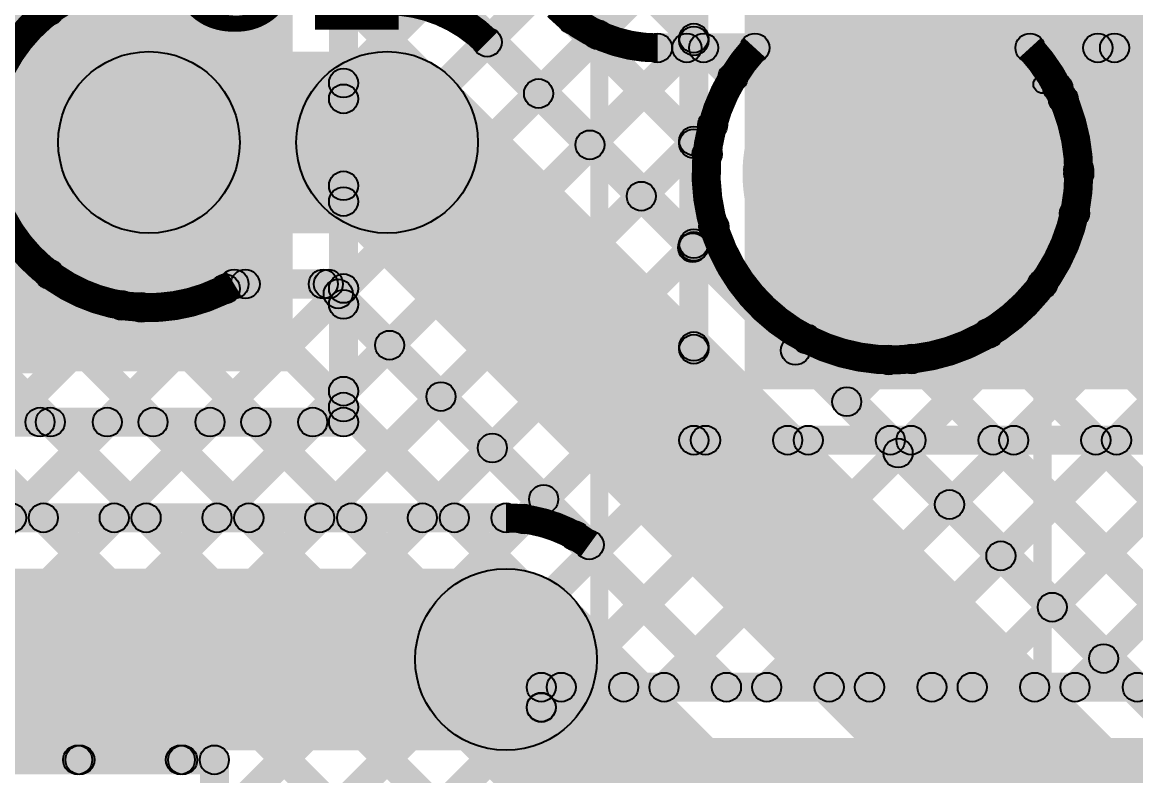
# Model space of a CAD drawing. Header units: millimetres. Extents: x 0.01 to 3.4, y 0.01 to 2.05.
# Drawn here: x 2.4181 to 2.7247, y 1.2826 to 1.4901 of the extents above; entities that cross this region are included whole.
import ezdxf

# ---------------------------------------------------------------- set-up
doc = ezdxf.new("R2010")
doc.units = ezdxf.units.MM
doc.header["$MEASUREMENT"] = 0
for name, color, linetype in [('BottomLayer', 5, 'Continuous'), ('BottomSolder', 6, 'Continuous'), ('PadHoleLayer', 156, 'Continuous'), ('TopLayer', 1, 'Continuous'), ('TopOverlay', 2, 'Continuous'), ('TopPaste', 8, 'Continuous'), ('TopSolder', 216, 'Continuous'), ('ViaHoleLayer', 16, 'Continuous')]:
    doc.layers.add(name, color=color, linetype=linetype)

# ---------------------------------------------------------------- blocks, each defined once
blk = doc.blocks.new('SDM2U20SD3_7_29')
at = {"layer": 'TopLayer'}
for points in [[(-0.02992, -0.00886), (-0.05315, -0.00886), (-0.05315, 0.00886), (-0.02992, 0.00886)], [(0.05315, -0.00886), (0.02992, -0.00886), (0.02992, 0.00886), (0.05315, 0.00886)]]:
    blk.add_hatch(color=1, dxfattribs=at).paths.add_polyline_path(points)
at = {"layer": 'TopOverlay'}
h = blk.add_hatch(color=2, dxfattribs=at)
edge = h.paths.add_edge_path()
edge.add_arc((-0.036, 0.028), 0.0025, 0, 360)
h = blk.add_hatch(color=2, dxfattribs=at)
edge = h.paths.add_edge_path()
edge.add_arc((-0.036, 0.028), 0.0025, 0, 360)
for points in [[(-0.0335, 0.017), (-0.0385, 0.017), (-0.0385, 0.028), (-0.0335, 0.028)], [(-0.036, 0.0255), (-0.036, 0.0305), (0.04, 0.0305), (0.04, 0.0255)], [(0.03998, 0.012), (0.07998, 0.012), (0.07998, 0.03), (0.03998, 0.03)], [(0.05598, -0.013), (0.07998, -0.013), (0.07998, 0.013), (0.05598, 0.013)], [(0.03998, -0.03), (0.07998, -0.03), (0.07998, -0.012), (0.03998, -0.012)], [(-0.0335, -0.028), (-0.0385, -0.028), (-0.0385, -0.017), (-0.0335, -0.017)], [(-0.036, -0.0305), (-0.036, -0.0255), (0.04, -0.0255), (0.04, -0.0305)]]:
    blk.add_hatch(color=2, dxfattribs=at).paths.add_polyline_path(points)
h = blk.add_hatch(color=2, dxfattribs=at)
edge = h.paths.add_edge_path()
edge.add_arc((0.04, 0.028), 0.0025, 0, 360)
h = blk.add_hatch(color=2, dxfattribs=at)
edge = h.paths.add_edge_path()
edge.add_arc((-0.036, 0.017), 0.0025, 0, 360)
h = blk.add_hatch(color=2, dxfattribs=at)
edge = h.paths.add_edge_path()
edge.add_arc((-0.036, -0.017), 0.0025, 0, 360)
h = blk.add_hatch(color=2, dxfattribs=at)
edge = h.paths.add_edge_path()
edge.add_arc((-0.036, -0.028), 0.0025, 0, 360)
h = blk.add_hatch(color=2, dxfattribs=at)
edge = h.paths.add_edge_path()
edge.add_arc((-0.036, -0.028), 0.0025, 0, 360)
h = blk.add_hatch(color=2, dxfattribs=at)
edge = h.paths.add_edge_path()
edge.add_arc((0.04, -0.028), 0.0025, 0, 360)
at = {"layer": 'TopPaste'}
for points in [[(-0.02992, -0.00886), (-0.05315, -0.00886), (-0.05315, 0.00886), (-0.02992, 0.00886)], [(0.05315, -0.00886), (0.02992, -0.00886), (0.02992, 0.00886), (0.05315, 0.00886)]]:
    blk.add_hatch(color=8, dxfattribs=at).paths.add_polyline_path(points)
at = {"layer": 'TopSolder'}
for points in [[(-0.02592, -0.01286), (-0.05715, -0.01286), (-0.05715, 0.01286), (-0.02592, 0.01286)], [(0.05715, -0.01286), (0.02592, -0.01286), (0.02592, 0.01286), (0.05715, 0.01286)]]:
    blk.add_hatch(color=216, dxfattribs=at).paths.add_polyline_path(points)
at = {"layer": 'TopOverlay'}
for centre in [(-0.036, 0.028), (-0.036, 0.028), (0.04, 0.028), (-0.036, 0.017), (-0.036, -0.017), (-0.036, -0.028), (-0.036, -0.028), (0.04, -0.028)]:
    blk.add_circle(centre, 0.0025, dxfattribs=at)
blk = doc.blocks.new('30R135UPR_40')
at = {"layer": 'BottomLayer'}
h = blk.add_hatch(color=5, dxfattribs=at)
edge = h.paths.add_edge_path()
edge.add_arc((-0.10039, 0.01969), 0.03729, 0, 360)
h = blk.add_hatch(color=5, dxfattribs=at)
edge = h.paths.add_edge_path()
edge.add_arc((0.10039, -0.01969), 0.03729, 0, 360)
at = {"layer": 'BottomSolder'}
h = blk.add_hatch(color=6, dxfattribs=at)
edge = h.paths.add_edge_path()
edge.add_arc((-0.10039, 0.01969), 0.04129, 0, 360)
h = blk.add_hatch(color=6, dxfattribs=at)
edge = h.paths.add_edge_path()
edge.add_arc((0.10039, -0.01969), 0.04129, 0, 360)
at = {"layer": 'PadHoleLayer'}
h = blk.add_hatch(color=156, dxfattribs=at)
edge = h.paths.add_edge_path()
edge.add_arc((-0.10039, 0.01969), 0.01969, 0, 360)
at = {"layer": 'TopLayer'}
h = blk.add_hatch(color=1, dxfattribs=at)
edge = h.paths.add_edge_path()
edge.add_arc((-0.10039, 0.01969), 0.03729, 0, 360)
h = blk.add_hatch(color=1, dxfattribs=at)
edge = h.paths.add_edge_path()
edge.add_arc((0.10039, -0.01969), 0.03729, 0, 360)
at = {"layer": 'TopOverlay'}
for points in [[(-0.125, 0.0635), (-0.125, 0.0585), (-0.177, 0.0585), (-0.177, 0.0635)], [(0.176, 0.0635), (0.176, 0.0585), (-0.07, 0.0585), (-0.07, 0.0635)], [(0.069, -0.0585), (0.069, -0.0635), (-0.177, -0.0635), (-0.177, -0.0585)]]:
    blk.add_hatch(color=2, dxfattribs=at).paths.add_polyline_path(points)
h = blk.add_hatch(color=2, dxfattribs=at)
edge = h.paths.add_edge_path()
edge.add_arc((-0.125, 0.061), 0.0025, 0, 360)
h = blk.add_hatch(color=2, dxfattribs=at)
edge = h.paths.add_edge_path()
edge.add_arc((-0.07, 0.061), 0.0025, 0, 360)
at = {"layer": 'TopSolder'}
h = blk.add_hatch(color=216, dxfattribs=at)
edge = h.paths.add_edge_path()
edge.add_arc((-0.10039, 0.01969), 0.04129, 0, 360)
h = blk.add_hatch(color=216, dxfattribs=at)
edge = h.paths.add_edge_path()
edge.add_arc((0.10039, -0.01969), 0.04129, 0, 360)
at = {"layer": 'TopOverlay'}
for centre in [(-0.125, 0.061), (-0.07, 0.061)]:
    blk.add_circle(centre, 0.0025, dxfattribs=at)
blk = doc.blocks.new('SMA_63')
at = {"layer": 'TopSolder'}
blk.add_hatch(color=216, dxfattribs=at).paths.add_polyline_path([(-0.02553, -0.03746), (-0.13195, -0.03746), (-0.13195, 0.03746), (-0.02553, 0.03746)])

msp = doc.modelspace()

# ---------------------------------------------------------------- hatches: boundary and pattern name
at = {"layer": 'BottomLayer'}
for points in [[(2.18349, 1.58841), (2.18914, 1.59407), (2.42675, 1.35646), (2.4211, 1.3508)], [(2.21177, 1.58841), (2.21743, 1.59407), (2.45504, 1.35646), (2.44938, 1.3508)], [(2.24005, 1.58841), (2.24571, 1.59407), (2.48332, 1.35646), (2.47766, 1.3508)], [(2.43804, 1.58841), (2.4437, 1.59407), (3.36483, 0.67294), (3.35917, 0.66729)], [(2.54894, 1.48176), (2.54328, 1.48742), (2.55785, 1.50199), (2.56351, 1.49634)], [(2.56677, 1.48797), (2.57242, 1.49363), (2.6095, 1.45656), (2.60384, 1.4509)], [(2.54329, 1.48175), (2.54895, 1.48741), (2.96041, 1.07595), (2.95475, 1.07029)], [(2.56308, 1.46762), (2.55742, 1.47328), (2.57365, 1.4895), (2.5793, 1.48385)], [(2.593, 1.479), (2.593, 1.487), (2.61982, 1.487), (2.61982, 1.479)], [(2.69555, 1.479), (2.69555, 1.487), (2.79285, 1.487), (2.79285, 1.479)], [(2.57722, 1.45348), (2.57156, 1.45914), (2.59825, 1.48583), (2.60391, 1.48017)], [(2.60285, 1.48017), (2.60851, 1.48583), (2.6166, 1.47774), (2.61095, 1.47208)], [(2.66207, 1.36863), (2.65642, 1.37428), (2.76796, 1.48583), (2.77362, 1.48017)], [(2.70605, 1.46917), (2.70039, 1.47483), (2.71139, 1.48583), (2.71705, 1.48017)], [(2.7118, 1.44663), (2.70614, 1.45229), (2.73968, 1.48583), (2.74533, 1.48017)], [(2.71599, 1.48017), (2.72165, 1.48583), (3.36483, 0.84265), (3.35917, 0.83699)], [(2.453, 1.432), (2.453, 1.482), (2.51855, 1.482), (2.51855, 1.432)], [(2.67622, 1.35448), (2.67056, 1.36014), (2.79313, 1.48271), (2.79879, 1.47706)], [(2.50087, 1.43932), (2.53622, 1.47468), (2.94768, 1.06322), (2.91232, 1.02787)], [(2.70192, 1.46596), (2.70758, 1.47161), (3.36483, 0.81436), (3.35917, 0.80871)], [(2.69036, 1.34034), (2.6847, 1.346), (2.80727, 1.46857), (2.81293, 1.46292)], [(2.59136, 1.43934), (2.58571, 1.44499), (2.60535, 1.46464), (2.61101, 1.45898)], [(2.7045, 1.3262), (2.69884, 1.33186), (2.82142, 1.45443), (2.82707, 1.44877)], [(2.70497, 1.43463), (2.71063, 1.44028), (3.36483, 0.78608), (3.35917, 0.78042)], [(2.71864, 1.31206), (2.71298, 1.31772), (2.83556, 1.44029), (2.84121, 1.43463)], [(2.6055, 1.4252), (2.59985, 1.43085), (2.60567, 1.43667), (2.61133, 1.43102)], [(2.36141, 1.3508), (2.35575, 1.35646), (2.42279, 1.4235), (2.42844, 1.41784)], [(2.41798, 1.3508), (2.41232, 1.35646), (2.47669, 1.42083), (2.48234, 1.41517)], [(2.47121, 1.41383), (2.47686, 1.41949), (2.53989, 1.35646), (2.53423, 1.3508)], [(2.47643, 1.414), (2.47643, 1.422), (2.50239, 1.422), (2.50239, 1.414)], [(2.49815, 1.41517), (2.50381, 1.42083), (2.57311, 1.35152), (2.56745, 1.34587)], [(2.49956, 1.41517), (2.50522, 1.42083), (2.57702, 1.34903), (2.57137, 1.34337)], [(2.69616, 1.41515), (2.70182, 1.42081), (3.36483, 0.7578), (3.35917, 0.75214)], [(2.44626, 1.3508), (2.4406, 1.35646), (2.50227, 1.41812), (2.50792, 1.41247)], [(2.38969, 1.3508), (2.38403, 1.35646), (2.44255, 1.41498), (2.44821, 1.40932)], [(2.44803, 1.40873), (2.45368, 1.41438), (2.5116, 1.35646), (2.50595, 1.3508)], [(2.68137, 1.40166), (2.68703, 1.40731), (3.36483, 0.72951), (3.35917, 0.72385)], [(2.47454, 1.3508), (2.46889, 1.35646), (2.51641, 1.40398), (2.52207, 1.39833)], [(2.63379, 1.39691), (2.62813, 1.40257), (2.63125, 1.40568), (2.63691, 1.40003)], [(2.64793, 1.38277), (2.64227, 1.38843), (2.65379, 1.39994), (2.65944, 1.39428)], [(2.66019, 1.39455), (2.66585, 1.40021), (3.36483, 0.70123), (3.35917, 0.69557)], [(2.50283, 1.3508), (2.49717, 1.35646), (2.53055, 1.38984), (2.53621, 1.38418)], [(2.53111, 1.3508), (2.52546, 1.35646), (2.54469, 1.3757), (2.55035, 1.37004)], [(2.55908, 1.35049), (2.55342, 1.35614), (2.55884, 1.36156), (2.56449, 1.3559)], [(2.20363, 1.34963), (2.20363, 1.35763), (2.55129, 1.35763), (2.55129, 1.34963)], [(2.20363, 1.28963), (2.20363, 1.33963), (2.55129, 1.33963), (2.55129, 1.28963)], [(2.53361, 1.29695), (2.56897, 1.33231), (2.63599, 1.26528), (2.60064, 1.22993)]]:
    msp.add_hatch(color=5, dxfattribs=at).paths.add_polyline_path(points)
h = msp.add_hatch(color=5, dxfattribs=at)
edge = h.paths.add_edge_path()
edge.add_arc((2.42563, 1.49334), 0.004, 0, 360)
h = msp.add_hatch(color=5, dxfattribs=at)
edge = h.paths.add_edge_path()
edge.add_arc((2.5696, 1.4908), 0.004, 0, 360)
h = msp.add_hatch(color=5, dxfattribs=at)
edge = h.paths.add_edge_path()
edge.add_arc((2.57647, 1.48667), 0.004, 0, 360)
h = msp.add_hatch(color=5, dxfattribs=at)
edge = h.paths.add_edge_path()
edge.add_arc((2.453, 1.457), 0.0315, 0, 360)
h = msp.add_hatch(color=5, dxfattribs=at)
edge = h.paths.add_edge_path()
edge.add_arc((2.54611, 1.48459), 0.004, 0, 360)
h = msp.add_hatch(color=5, dxfattribs=at)
edge = h.paths.add_edge_path()
edge.add_arc((2.54612, 1.48458), 0.004, 0, 360)
h = msp.add_hatch(color=5, dxfattribs=at)
edge = h.paths.add_edge_path()
edge.add_arc((2.54612, 1.48458), 0.004, 0, 360)
h = msp.add_hatch(color=5, dxfattribs=at)
edge = h.paths.add_edge_path()
edge.add_arc((2.54612, 1.48458), 0.004, 0, 360)
h = msp.add_hatch(color=5, dxfattribs=at)
edge = h.paths.add_edge_path()
edge.add_arc((2.593, 1.483), 0.004, 0, 360)
h = msp.add_hatch(color=5, dxfattribs=at)
edge = h.paths.add_edge_path()
edge.add_arc((2.593, 1.483), 0.004, 0, 360)
h = msp.add_hatch(color=5, dxfattribs=at)
edge = h.paths.add_edge_path()
edge.add_arc((2.593, 1.483), 0.004, 0, 360)
h = msp.add_hatch(color=5, dxfattribs=at)
edge = h.paths.add_edge_path()
edge.add_arc((2.60108, 1.483), 0.004, 0, 360)
h = msp.add_hatch(color=5, dxfattribs=at)
edge = h.paths.add_edge_path()
edge.add_arc((2.60568, 1.483), 0.004, 0, 360)
h = msp.add_hatch(color=5, dxfattribs=at)
edge = h.paths.add_edge_path()
edge.add_arc((2.61982, 1.483), 0.004, 0, 360)
h = msp.add_hatch(color=5, dxfattribs=at)
edge = h.paths.add_edge_path()
edge.add_arc((2.61982, 1.483), 0.004, 0, 360)
h = msp.add_hatch(color=5, dxfattribs=at)
edge = h.paths.add_edge_path()
edge.add_arc((2.69555, 1.483), 0.004, 0, 360)
h = msp.add_hatch(color=5, dxfattribs=at)
edge = h.paths.add_edge_path()
edge.add_arc((2.69555, 1.483), 0.004, 0, 360)
h = msp.add_hatch(color=5, dxfattribs=at)
edge = h.paths.add_edge_path()
edge.add_arc((2.71422, 1.483), 0.004, 0, 360)
h = msp.add_hatch(color=5, dxfattribs=at)
edge = h.paths.add_edge_path()
edge.add_arc((2.71882, 1.483), 0.004, 0, 360)
h = msp.add_hatch(color=5, dxfattribs=at)
edge = h.paths.add_edge_path()
edge.add_arc((2.453, 1.457), 0.025, 0, 360)
h = msp.add_hatch(color=5, dxfattribs=at)
edge = h.paths.add_edge_path()
edge.add_arc((2.51855, 1.457), 0.025, 0, 360)
h = msp.add_hatch(color=5, dxfattribs=at)
edge = h.paths.add_edge_path()
edge.add_arc((2.51855, 1.457), 0.025, 0, 360)
h = msp.add_hatch(color=5, dxfattribs=at)
edge = h.paths.add_edge_path()
edge.add_arc((2.61378, 1.47491), 0.004, 0, 360)
h = msp.add_hatch(color=5, dxfattribs=at)
edge = h.paths.add_edge_path()
edge.add_arc((2.70322, 1.472), 0.004, 0, 360)
h = msp.add_hatch(color=5, dxfattribs=at)
edge = h.paths.add_edge_path()
edge.add_arc((2.56025, 1.47045), 0.004, 0, 360)
h = msp.add_hatch(color=5, dxfattribs=at)
edge = h.paths.add_edge_path()
edge.add_arc((2.70475, 1.46879), 0.004, 0, 360)
h = msp.add_hatch(color=5, dxfattribs=at)
edge = h.paths.add_edge_path()
edge.add_arc((2.60818, 1.46181), 0.004, 0, 360)
h = msp.add_hatch(color=5, dxfattribs=at)
edge = h.paths.add_edge_path()
edge.add_arc((2.57439, 1.45631), 0.004, 0, 360)
h = msp.add_hatch(color=5, dxfattribs=at)
edge = h.paths.add_edge_path()
edge.add_arc((2.60667, 1.45373), 0.004, 0, 360)
h = msp.add_hatch(color=5, dxfattribs=at)
edge = h.paths.add_edge_path()
edge.add_arc((2.70897, 1.44946), 0.004, 0, 360)
h = msp.add_hatch(color=5, dxfattribs=at)
edge = h.paths.add_edge_path()
edge.add_arc((2.70898, 1.44839), 0.004, 0, 360)
h = msp.add_hatch(color=5, dxfattribs=at)
edge = h.paths.add_edge_path()
edge.add_arc((2.70898, 1.44839), 0.004, 0, 360)
h = msp.add_hatch(color=5, dxfattribs=at)
edge = h.paths.add_edge_path()
edge.add_arc((2.58853, 1.44217), 0.004, 0, 360)
h = msp.add_hatch(color=5, dxfattribs=at)
edge = h.paths.add_edge_path()
edge.add_arc((2.7078, 1.43745), 0.004, 0, 360)
h = msp.add_hatch(color=5, dxfattribs=at)
edge = h.paths.add_edge_path()
edge.add_arc((2.6085, 1.43385), 0.004, 0, 360)
h = msp.add_hatch(color=5, dxfattribs=at)
edge = h.paths.add_edge_path()
edge.add_arc((2.60268, 1.42802), 0.004, 0, 360)
h = msp.add_hatch(color=5, dxfattribs=at)
edge = h.paths.add_edge_path()
edge.add_arc((2.42562, 1.42067), 0.004, 0, 360)
h = msp.add_hatch(color=5, dxfattribs=at)
edge = h.paths.add_edge_path()
edge.add_arc((2.47403, 1.41666), 0.004, 0, 360)
h = msp.add_hatch(color=5, dxfattribs=at)
edge = h.paths.add_edge_path()
edge.add_arc((2.47643, 1.418), 0.004, 0, 360)
h = msp.add_hatch(color=5, dxfattribs=at)
edge = h.paths.add_edge_path()
edge.add_arc((2.47643, 1.418), 0.004, 0, 360)
h = msp.add_hatch(color=5, dxfattribs=at)
edge = h.paths.add_edge_path()
edge.add_arc((2.47951, 1.418), 0.004, 0, 360)
h = msp.add_hatch(color=5, dxfattribs=at)
edge = h.paths.add_edge_path()
edge.add_arc((2.50098, 1.418), 0.004, 0, 360)
h = msp.add_hatch(color=5, dxfattribs=at)
edge = h.paths.add_edge_path()
edge.add_arc((2.50239, 1.418), 0.004, 0, 360)
h = msp.add_hatch(color=5, dxfattribs=at)
edge = h.paths.add_edge_path()
edge.add_arc((2.50239, 1.418), 0.004, 0, 360)
h = msp.add_hatch(color=5, dxfattribs=at)
edge = h.paths.add_edge_path()
edge.add_arc((2.5051, 1.4153), 0.004, 0, 360)
h = msp.add_hatch(color=5, dxfattribs=at)
edge = h.paths.add_edge_path()
edge.add_arc((2.69899, 1.41798), 0.004, 0, 360)
h = msp.add_hatch(color=5, dxfattribs=at)
edge = h.paths.add_edge_path()
edge.add_arc((2.44538, 1.41215), 0.004, 0, 360)
h = msp.add_hatch(color=5, dxfattribs=at)
edge = h.paths.add_edge_path()
edge.add_arc((2.45085, 1.41156), 0.004, 0, 360)
h = msp.add_hatch(color=5, dxfattribs=at)
edge = h.paths.add_edge_path()
edge.add_arc((2.6842, 1.40448), 0.004, 0, 360)
h = msp.add_hatch(color=5, dxfattribs=at)
edge = h.paths.add_edge_path()
edge.add_arc((2.51924, 1.40115), 0.004, 0, 360)
h = msp.add_hatch(color=5, dxfattribs=at)
edge = h.paths.add_edge_path()
edge.add_arc((2.63408, 1.40286), 0.004, 0, 360)
h = msp.add_hatch(color=5, dxfattribs=at)
edge = h.paths.add_edge_path()
edge.add_arc((2.63096, 1.39974), 0.004, 0, 360)
h = msp.add_hatch(color=5, dxfattribs=at)
edge = h.paths.add_edge_path()
edge.add_arc((2.65662, 1.39711), 0.004, 0, 360)
h = msp.add_hatch(color=5, dxfattribs=at)
edge = h.paths.add_edge_path()
edge.add_arc((2.66302, 1.39738), 0.004, 0, 360)
h = msp.add_hatch(color=5, dxfattribs=at)
edge = h.paths.add_edge_path()
edge.add_arc((2.53338, 1.38701), 0.004, 0, 360)
h = msp.add_hatch(color=5, dxfattribs=at)
edge = h.paths.add_edge_path()
edge.add_arc((2.6451, 1.3856), 0.004, 0, 360)
h = msp.add_hatch(color=5, dxfattribs=at)
edge = h.paths.add_edge_path()
edge.add_arc((2.54752, 1.37287), 0.004, 0, 360)
h = msp.add_hatch(color=5, dxfattribs=at)
edge = h.paths.add_edge_path()
edge.add_arc((2.65924, 1.37146), 0.004, 0, 360)
h = msp.add_hatch(color=5, dxfattribs=at)
edge = h.paths.add_edge_path()
edge.add_arc((2.56166, 1.35873), 0.004, 0, 360)
h = msp.add_hatch(color=5, dxfattribs=at)
edge = h.paths.add_edge_path()
edge.add_arc((2.67339, 1.35731), 0.004, 0, 360)
h = msp.add_hatch(color=5, dxfattribs=at)
edge = h.paths.add_edge_path()
edge.add_arc((2.41515, 1.35363), 0.004, 0, 360)
h = msp.add_hatch(color=5, dxfattribs=at)
edge = h.paths.add_edge_path()
edge.add_arc((2.42392, 1.35363), 0.004, 0, 360)
h = msp.add_hatch(color=5, dxfattribs=at)
edge = h.paths.add_edge_path()
edge.add_arc((2.44343, 1.35363), 0.004, 0, 360)
h = msp.add_hatch(color=5, dxfattribs=at)
edge = h.paths.add_edge_path()
edge.add_arc((2.45221, 1.35363), 0.004, 0, 360)
h = msp.add_hatch(color=5, dxfattribs=at)
edge = h.paths.add_edge_path()
edge.add_arc((2.47172, 1.35363), 0.004, 0, 360)
h = msp.add_hatch(color=5, dxfattribs=at)
edge = h.paths.add_edge_path()
edge.add_arc((2.48049, 1.35363), 0.004, 0, 360)
h = msp.add_hatch(color=5, dxfattribs=at)
edge = h.paths.add_edge_path()
edge.add_arc((2.5, 1.35363), 0.004, 0, 360)
h = msp.add_hatch(color=5, dxfattribs=at)
edge = h.paths.add_edge_path()
edge.add_arc((2.50878, 1.35363), 0.004, 0, 360)
h = msp.add_hatch(color=5, dxfattribs=at)
edge = h.paths.add_edge_path()
edge.add_arc((2.52828, 1.35363), 0.004, 0, 360)
h = msp.add_hatch(color=5, dxfattribs=at)
edge = h.paths.add_edge_path()
edge.add_arc((2.53706, 1.35363), 0.004, 0, 360)
h = msp.add_hatch(color=5, dxfattribs=at)
edge = h.paths.add_edge_path()
edge.add_arc((2.55129, 1.35363), 0.004, 0, 360)
h = msp.add_hatch(color=5, dxfattribs=at)
edge = h.paths.add_edge_path()
edge.add_arc((2.55129, 1.35363), 0.004, 0, 360)
h = msp.add_hatch(color=5, dxfattribs=at)
edge = h.paths.add_edge_path()
edge.add_arc((2.55129, 1.35363), 0.004, 0, 360)
h = msp.add_hatch(color=5, dxfattribs=at)
edge = h.paths.add_edge_path()
edge.add_arc((2.55625, 1.35332), 0.004, 0, 360)
h = msp.add_hatch(color=5, dxfattribs=at)
edge = h.paths.add_edge_path()
edge.add_arc((2.57028, 1.34869), 0.004, 0, 360)
h = msp.add_hatch(color=5, dxfattribs=at)
edge = h.paths.add_edge_path()
edge.add_arc((2.57419, 1.3462), 0.004, 0, 360)
h = msp.add_hatch(color=5, dxfattribs=at)
edge = h.paths.add_edge_path()
edge.add_arc((2.57419, 1.3462), 0.004, 0, 360)
h = msp.add_hatch(color=5, dxfattribs=at)
edge = h.paths.add_edge_path()
edge.add_arc((2.57419, 1.3462), 0.004, 0, 360)
h = msp.add_hatch(color=5, dxfattribs=at)
edge = h.paths.add_edge_path()
edge.add_arc((2.68753, 1.34317), 0.004, 0, 360)
h = msp.add_hatch(color=5, dxfattribs=at)
edge = h.paths.add_edge_path()
edge.add_arc((2.55129, 1.31463), 0.025, 0, 360)
h = msp.add_hatch(color=5, dxfattribs=at)
edge = h.paths.add_edge_path()
edge.add_arc((2.55129, 1.31463), 0.025, 0, 360)
h = msp.add_hatch(color=5, dxfattribs=at)
edge = h.paths.add_edge_path()
edge.add_arc((2.70167, 1.32903), 0.004, 0, 360)
h = msp.add_hatch(color=5, dxfattribs=at)
edge = h.paths.add_edge_path()
edge.add_arc((2.71581, 1.31489), 0.004, 0, 360)
at = {"layer": 'TopLayer'}
for points in [[(2.5094, 1.47052), (2.50375, 1.47617), (2.5554, 1.52783), (2.56106, 1.52217)], [(2.5094, 1.44223), (2.50375, 1.44789), (2.58369, 1.52783), (2.58934, 1.52217)], [(2.53217, 1.52257), (2.53783, 1.52823), (2.60583, 1.46023), (2.60017, 1.45457)], [(2.56085, 1.52217), (2.56651, 1.52783), (2.60583, 1.48851), (2.60017, 1.48285)], [(2.50829, 1.51817), (2.51394, 1.52383), (2.60583, 1.43194), (2.60017, 1.42629)], [(2.607, 1.375), (2.599, 1.375), (2.599, 1.525), (2.607, 1.525)], [(2.617, 1.389), (2.836, 1.389), (2.836, 1.526), (2.617, 1.526)], [(2.51057, 1.38), (2.50257, 1.38), (2.50257, 1.521), (2.51057, 1.521)], [(2.37057, 1.51442), (2.37057, 1.394), (2.49257, 1.394), (2.49257, 1.51442)], [(2.5094, 1.41395), (2.50375, 1.4196), (2.60017, 1.51603), (2.60583, 1.51037)], [(2.50375, 1.49443), (2.5094, 1.50008), (2.60583, 1.40366), (2.60017, 1.398)], [(2.5094, 1.38566), (2.50375, 1.39132), (2.60017, 1.48775), (2.60583, 1.48209)], [(2.50375, 1.46614), (2.5094, 1.4718), (2.67137, 1.30983), (2.66572, 1.30417)], [(2.4362, 1.28417), (2.43054, 1.28983), (2.60017, 1.45946), (2.60583, 1.4538)], [(2.50375, 1.43786), (2.5094, 1.44352), (2.64309, 1.30983), (2.63743, 1.30417)], [(2.46448, 1.28417), (2.45882, 1.28983), (2.60017, 1.43118), (2.60583, 1.42552)], [(2.50375, 1.40957), (2.5094, 1.41523), (2.61481, 1.30983), (2.60915, 1.30417)], [(2.47383, 1.26524), (2.46817, 1.27089), (2.60017, 1.40289), (2.60583, 1.39724)], [(2.33017, 1.38516), (2.33583, 1.39082), (2.43682, 1.28983), (2.43116, 1.28417)], [(2.50375, 1.38129), (2.5094, 1.38695), (2.58652, 1.30983), (2.58086, 1.30417)], [(2.35134, 1.28417), (2.34569, 1.28983), (2.43869, 1.38283), (2.44434, 1.37717)], [(2.35657, 1.376), (2.35657, 1.384), (2.423, 1.384), (2.423, 1.376)], [(2.35657, 1.376), (2.35657, 1.384), (2.423, 1.384), (2.423, 1.376)], [(2.36644, 1.37717), (2.3721, 1.38283), (2.4651, 1.28983), (2.45944, 1.28417)], [(2.37963, 1.28417), (2.37397, 1.28983), (2.46697, 1.38283), (2.47263, 1.37717)], [(2.39473, 1.37717), (2.40038, 1.38283), (2.56383, 1.21938), (2.55817, 1.21373)], [(2.40791, 1.28417), (2.40225, 1.28983), (2.49525, 1.38283), (2.50091, 1.37717)], [(2.423, 1.376), (2.423, 1.384), (2.50657, 1.384), (2.50657, 1.376)], [(2.42301, 1.37717), (2.42867, 1.38283), (2.56383, 1.24767), (2.55817, 1.24201)], [(2.4513, 1.37717), (2.45695, 1.38283), (2.56383, 1.27595), (2.55817, 1.2703)], [(2.47958, 1.37717), (2.48524, 1.38283), (2.56383, 1.30424), (2.55817, 1.29858)], [(2.47383, 1.23695), (2.46817, 1.24261), (2.60339, 1.37783), (2.60905, 1.37217)], [(2.56933, 1.30417), (2.56368, 1.30983), (2.63168, 1.37783), (2.63733, 1.37217)], [(2.59762, 1.30417), (2.59196, 1.30983), (2.65996, 1.37783), (2.66562, 1.37217)], [(2.603, 1.371), (2.603, 1.379), (2.85, 1.379), (2.85, 1.371)], [(2.6259, 1.30417), (2.62025, 1.30983), (2.68825, 1.37783), (2.6939, 1.37217)], [(2.626, 1.37217), (2.63166, 1.37783), (2.69966, 1.30983), (2.694, 1.30417)], [(2.65419, 1.30417), (2.64853, 1.30983), (2.71653, 1.37783), (2.72219, 1.37217)], [(2.65429, 1.37217), (2.65994, 1.37783), (2.72794, 1.30983), (2.72229, 1.30417)], [(2.68247, 1.30417), (2.67681, 1.30983), (2.74481, 1.37783), (2.75047, 1.37217)], [(2.68257, 1.37217), (2.68823, 1.37783), (2.75623, 1.30983), (2.75057, 1.30417)], [(2.71075, 1.30417), (2.7051, 1.30983), (2.7731, 1.37783), (2.77875, 1.37217)], [(2.71085, 1.37217), (2.71651, 1.37783), (2.78451, 1.30983), (2.77885, 1.30417)], [(2.56383, 1.29867), (2.55817, 1.30432), (2.56368, 1.30983), (2.56933, 1.30417)], [(2.561, 1.303), (2.561, 1.311), (2.795, 1.311), (2.795, 1.303)], [(2.565, 1.189), (2.557, 1.189), (2.557, 1.307), (2.565, 1.307)], [(2.47383, 1.20867), (2.46817, 1.21432), (2.55817, 1.30432), (2.56383, 1.29867)], [(2.333, 1.283), (2.333, 1.291), (2.471, 1.291), (2.471, 1.283)], [(2.575, 1.203), (2.781, 1.203), (2.781, 1.293), (2.575, 1.293)], [(2.475, 1.15461), (2.467, 1.15461), (2.467, 1.287), (2.475, 1.287)]]:
    msp.add_hatch(color=1, dxfattribs=at).paths.add_polyline_path(points)
h = msp.add_hatch(color=1, dxfattribs=at)
edge = h.paths.add_edge_path()
edge.add_arc((2.453, 1.457), 0.0315, 0, 360)
h = msp.add_hatch(color=1, dxfattribs=at)
edge = h.paths.add_edge_path()
edge.add_arc((2.603, 1.48568), 0.004, 0, 360)
h = msp.add_hatch(color=1, dxfattribs=at)
edge = h.paths.add_edge_path()
edge.add_arc((2.603, 1.48492), 0.004, 0, 360)
h = msp.add_hatch(color=1, dxfattribs=at)
edge = h.paths.add_edge_path()
edge.add_arc((2.50657, 1.47334), 0.004, 0, 360)
h = msp.add_hatch(color=1, dxfattribs=at)
edge = h.paths.add_edge_path()
edge.add_arc((2.50657, 1.46897), 0.004, 0, 360)
h = msp.add_hatch(color=1, dxfattribs=at)
edge = h.paths.add_edge_path()
edge.add_arc((2.603, 1.4574), 0.004, 0, 360)
h = msp.add_hatch(color=1, dxfattribs=at)
edge = h.paths.add_edge_path()
edge.add_arc((2.603, 1.45663), 0.004, 0, 360)
h = msp.add_hatch(color=1, dxfattribs=at)
edge = h.paths.add_edge_path()
edge.add_arc((2.50657, 1.44506), 0.004, 0, 360)
h = msp.add_hatch(color=1, dxfattribs=at)
edge = h.paths.add_edge_path()
edge.add_arc((2.50657, 1.44069), 0.004, 0, 360)
h = msp.add_hatch(color=1, dxfattribs=at)
edge = h.paths.add_edge_path()
edge.add_arc((2.603, 1.42911), 0.004, 0, 360)
h = msp.add_hatch(color=1, dxfattribs=at)
edge = h.paths.add_edge_path()
edge.add_arc((2.603, 1.42835), 0.004, 0, 360)
h = msp.add_hatch(color=1, dxfattribs=at)
edge = h.paths.add_edge_path()
edge.add_arc((2.50657, 1.41678), 0.004, 0, 360)
h = msp.add_hatch(color=1, dxfattribs=at)
edge = h.paths.add_edge_path()
edge.add_arc((2.50657, 1.4124), 0.004, 0, 360)
h = msp.add_hatch(color=1, dxfattribs=at)
edge = h.paths.add_edge_path()
edge.add_arc((2.603, 1.40083), 0.004, 0, 360)
h = msp.add_hatch(color=1, dxfattribs=at)
edge = h.paths.add_edge_path()
edge.add_arc((2.603, 1.40006), 0.004, 0, 360)
h = msp.add_hatch(color=1, dxfattribs=at)
edge = h.paths.add_edge_path()
edge.add_arc((2.50657, 1.38849), 0.004, 0, 360)
h = msp.add_hatch(color=1, dxfattribs=at)
edge = h.paths.add_edge_path()
edge.add_arc((2.50657, 1.38412), 0.004, 0, 360)
h = msp.add_hatch(color=1, dxfattribs=at)
edge = h.paths.add_edge_path()
edge.add_arc((2.423, 1.38), 0.004, 0, 360)
h = msp.add_hatch(color=1, dxfattribs=at)
edge = h.paths.add_edge_path()
edge.add_arc((2.423, 1.38), 0.004, 0, 360)
h = msp.add_hatch(color=1, dxfattribs=at)
edge = h.paths.add_edge_path()
edge.add_arc((2.423, 1.38), 0.004, 0, 360)
h = msp.add_hatch(color=1, dxfattribs=at)
edge = h.paths.add_edge_path()
edge.add_arc((2.42584, 1.38), 0.004, 0, 360)
h = msp.add_hatch(color=1, dxfattribs=at)
edge = h.paths.add_edge_path()
edge.add_arc((2.44151, 1.38), 0.004, 0, 360)
h = msp.add_hatch(color=1, dxfattribs=at)
edge = h.paths.add_edge_path()
edge.add_arc((2.45412, 1.38), 0.004, 0, 360)
h = msp.add_hatch(color=1, dxfattribs=at)
edge = h.paths.add_edge_path()
edge.add_arc((2.4698, 1.38), 0.004, 0, 360)
h = msp.add_hatch(color=1, dxfattribs=at)
edge = h.paths.add_edge_path()
edge.add_arc((2.48241, 1.38), 0.004, 0, 360)
h = msp.add_hatch(color=1, dxfattribs=at)
edge = h.paths.add_edge_path()
edge.add_arc((2.49808, 1.38), 0.004, 0, 360)
h = msp.add_hatch(color=1, dxfattribs=at)
edge = h.paths.add_edge_path()
edge.add_arc((2.50657, 1.38), 0.004, 0, 360)
h = msp.add_hatch(color=1, dxfattribs=at)
edge = h.paths.add_edge_path()
edge.add_arc((2.50657, 1.38), 0.004, 0, 360)
h = msp.add_hatch(color=1, dxfattribs=at)
edge = h.paths.add_edge_path()
edge.add_arc((2.603, 1.375), 0.004, 0, 360)
h = msp.add_hatch(color=1, dxfattribs=at)
edge = h.paths.add_edge_path()
edge.add_arc((2.603, 1.375), 0.004, 0, 360)
h = msp.add_hatch(color=1, dxfattribs=at)
edge = h.paths.add_edge_path()
edge.add_arc((2.60622, 1.375), 0.004, 0, 360)
h = msp.add_hatch(color=1, dxfattribs=at)
edge = h.paths.add_edge_path()
edge.add_arc((2.62883, 1.375), 0.004, 0, 360)
h = msp.add_hatch(color=1, dxfattribs=at)
edge = h.paths.add_edge_path()
edge.add_arc((2.6345, 1.375), 0.004, 0, 360)
h = msp.add_hatch(color=1, dxfattribs=at)
edge = h.paths.add_edge_path()
edge.add_arc((2.65711, 1.375), 0.004, 0, 360)
h = msp.add_hatch(color=1, dxfattribs=at)
edge = h.paths.add_edge_path()
edge.add_arc((2.66279, 1.375), 0.004, 0, 360)
h = msp.add_hatch(color=1, dxfattribs=at)
edge = h.paths.add_edge_path()
edge.add_arc((2.6854, 1.375), 0.004, 0, 360)
h = msp.add_hatch(color=1, dxfattribs=at)
edge = h.paths.add_edge_path()
edge.add_arc((2.69107, 1.375), 0.004, 0, 360)
h = msp.add_hatch(color=1, dxfattribs=at)
edge = h.paths.add_edge_path()
edge.add_arc((2.71368, 1.375), 0.004, 0, 360)
h = msp.add_hatch(color=1, dxfattribs=at)
edge = h.paths.add_edge_path()
edge.add_arc((2.71936, 1.375), 0.004, 0, 360)
h = msp.add_hatch(color=1, dxfattribs=at)
edge = h.paths.add_edge_path()
edge.add_arc((2.561, 1.307), 0.004, 0, 360)
h = msp.add_hatch(color=1, dxfattribs=at)
edge = h.paths.add_edge_path()
edge.add_arc((2.561, 1.307), 0.004, 0, 360)
h = msp.add_hatch(color=1, dxfattribs=at)
edge = h.paths.add_edge_path()
edge.add_arc((2.5665, 1.307), 0.004, 0, 360)
h = msp.add_hatch(color=1, dxfattribs=at)
edge = h.paths.add_edge_path()
edge.add_arc((2.5665, 1.307), 0.004, 0, 360)
h = msp.add_hatch(color=1, dxfattribs=at)
edge = h.paths.add_edge_path()
edge.add_arc((2.58369, 1.307), 0.004, 0, 360)
h = msp.add_hatch(color=1, dxfattribs=at)
edge = h.paths.add_edge_path()
edge.add_arc((2.59479, 1.307), 0.004, 0, 360)
h = msp.add_hatch(color=1, dxfattribs=at)
edge = h.paths.add_edge_path()
edge.add_arc((2.61198, 1.307), 0.004, 0, 360)
h = msp.add_hatch(color=1, dxfattribs=at)
edge = h.paths.add_edge_path()
edge.add_arc((2.62307, 1.307), 0.004, 0, 360)
h = msp.add_hatch(color=1, dxfattribs=at)
edge = h.paths.add_edge_path()
edge.add_arc((2.64026, 1.307), 0.004, 0, 360)
h = msp.add_hatch(color=1, dxfattribs=at)
edge = h.paths.add_edge_path()
edge.add_arc((2.65136, 1.307), 0.004, 0, 360)
h = msp.add_hatch(color=1, dxfattribs=at)
edge = h.paths.add_edge_path()
edge.add_arc((2.66855, 1.307), 0.004, 0, 360)
h = msp.add_hatch(color=1, dxfattribs=at)
edge = h.paths.add_edge_path()
edge.add_arc((2.67964, 1.307), 0.004, 0, 360)
h = msp.add_hatch(color=1, dxfattribs=at)
edge = h.paths.add_edge_path()
edge.add_arc((2.69683, 1.307), 0.004, 0, 360)
h = msp.add_hatch(color=1, dxfattribs=at)
edge = h.paths.add_edge_path()
edge.add_arc((2.70793, 1.307), 0.004, 0, 360)
h = msp.add_hatch(color=1, dxfattribs=at)
edge = h.paths.add_edge_path()
edge.add_arc((2.72511, 1.307), 0.004, 0, 360)
h = msp.add_hatch(color=1, dxfattribs=at)
edge = h.paths.add_edge_path()
edge.add_arc((2.561, 1.3015), 0.004, 0, 360)
h = msp.add_hatch(color=1, dxfattribs=at)
edge = h.paths.add_edge_path()
edge.add_arc((2.561, 1.3015), 0.004, 0, 360)
h = msp.add_hatch(color=1, dxfattribs=at)
edge = h.paths.add_edge_path()
edge.add_arc((2.561, 1.30141), 0.004, 0, 360)
h = msp.add_hatch(color=1, dxfattribs=at)
edge = h.paths.add_edge_path()
edge.add_arc((2.43337, 1.287), 0.004, 0, 360)
h = msp.add_hatch(color=1, dxfattribs=at)
edge = h.paths.add_edge_path()
edge.add_arc((2.43399, 1.287), 0.004, 0, 360)
h = msp.add_hatch(color=1, dxfattribs=at)
edge = h.paths.add_edge_path()
edge.add_arc((2.46165, 1.287), 0.004, 0, 360)
h = msp.add_hatch(color=1, dxfattribs=at)
edge = h.paths.add_edge_path()
edge.add_arc((2.46227, 1.287), 0.004, 0, 360)
h = msp.add_hatch(color=1, dxfattribs=at)
edge = h.paths.add_edge_path()
edge.add_arc((2.471, 1.287), 0.004, 0, 360)
h = msp.add_hatch(color=1, dxfattribs=at)
edge = h.paths.add_edge_path()
edge.add_arc((2.471, 1.287), 0.004, 0, 360)
at = {"layer": 'ViaHoleLayer'}
h = msp.add_hatch(color=16, dxfattribs=at)
edge = h.paths.add_edge_path()
edge.add_arc((2.453, 1.457), 0.01625, 0, 360)

# ---------------------------------------------------------------- linework, layer by layer
at = {"layer": 'BottomLayer', "const_width": 0.008}
for points in [[(2.47643, 1.418, -1.767252), (2.47643, 1.496)], [(2.51855, 1.496, -0.198912), (2.54612, 1.48458)], [(2.51855, 1.496, -0.198912), (2.54612, 1.48458)], [(2.593, 1.483, -0.198912), (2.56542, 1.49442)], [(2.593, 1.483, -0.198912), (2.56542, 1.49442)], [(2.70898, 1.44839, -1.46086), (2.61982, 1.483)], [(2.69555, 1.483, -0.187276), (2.70898, 1.44839)], [(2.55129, 1.35363, -0.15824), (2.57419, 1.3462)], [(2.55129, 1.35363, -0.15824), (2.57419, 1.3462)]]:
    msp.add_lwpolyline(points, format="xyb", dxfattribs=at)
at = {"layer": 'BottomLayer'}
for centre, radius in [((2.42563, 1.49334), 0.004), ((2.5696, 1.4908), 0.004), ((2.57647, 1.48667), 0.004), ((2.54611, 1.48459), 0.004), ((2.54612, 1.48458), 0.004), ((2.54612, 1.48458), 0.004), ((2.54612, 1.48458), 0.004), ((2.593, 1.483), 0.004), ((2.593, 1.483), 0.004), ((2.593, 1.483), 0.004), ((2.60108, 1.483), 0.004), ((2.60568, 1.483), 0.004), ((2.61982, 1.483), 0.004), ((2.61982, 1.483), 0.004), ((2.69555, 1.483), 0.004), ((2.69555, 1.483), 0.004), ((2.71422, 1.483), 0.004), ((2.71882, 1.483), 0.004), ((2.453, 1.457), 0.025), ((2.51855, 1.457), 0.025), ((2.51855, 1.457), 0.025), ((2.61378, 1.47491), 0.004), ((2.70322, 1.472), 0.004), ((2.56025, 1.47045), 0.004), ((2.70475, 1.46879), 0.004), ((2.60818, 1.46181), 0.004), ((2.57439, 1.45631), 0.004), ((2.60667, 1.45373), 0.004), ((2.70897, 1.44946), 0.004), ((2.70898, 1.44839), 0.004), ((2.70898, 1.44839), 0.004), ((2.58853, 1.44217), 0.004), ((2.7078, 1.43745), 0.004), ((2.6085, 1.43385), 0.004), ((2.60268, 1.42802), 0.004), ((2.42562, 1.42067), 0.004), ((2.47403, 1.41666), 0.004), ((2.47643, 1.418), 0.004), ((2.47643, 1.418), 0.004), ((2.47951, 1.418), 0.004), ((2.50098, 1.418), 0.004), ((2.50239, 1.418), 0.004), ((2.50239, 1.418), 0.004), ((2.5051, 1.4153), 0.004), ((2.69899, 1.41798), 0.004), ((2.44538, 1.41215), 0.004), ((2.45085, 1.41156), 0.004), ((2.6842, 1.40448), 0.004), ((2.51924, 1.40115), 0.004), ((2.63408, 1.40286), 0.004), ((2.63096, 1.39974), 0.004), ((2.65662, 1.39711), 0.004), ((2.66302, 1.39738), 0.004), ((2.53338, 1.38701), 0.004), ((2.6451, 1.3856), 0.004), ((2.54752, 1.37287), 0.004), ((2.65924, 1.37146), 0.004), ((2.56166, 1.35873), 0.004), ((2.67339, 1.35731), 0.004), ((2.41515, 1.35363), 0.004), ((2.42392, 1.35363), 0.004), ((2.44343, 1.35363), 0.004), ((2.45221, 1.35363), 0.004), ((2.47172, 1.35363), 0.004), ((2.48049, 1.35363), 0.004), ((2.5, 1.35363), 0.004), ((2.50878, 1.35363), 0.004), ((2.52828, 1.35363), 0.004), ((2.53706, 1.35363), 0.004), ((2.55129, 1.35363), 0.004), ((2.55129, 1.35363), 0.004), ((2.55129, 1.35363), 0.004), ((2.55625, 1.35332), 0.004), ((2.57028, 1.34869), 0.004), ((2.57419, 1.3462), 0.004), ((2.57419, 1.3462), 0.004), ((2.57419, 1.3462), 0.004), ((2.68753, 1.34317), 0.004), ((2.55129, 1.31463), 0.025), ((2.55129, 1.31463), 0.025), ((2.70167, 1.32903), 0.004), ((2.71581, 1.31489), 0.004)]:
    msp.add_circle(centre, radius, dxfattribs=at)
at = {"layer": 'TopLayer'}
for centre in [(2.603, 1.48568), (2.603, 1.48492), (2.50657, 1.47334), (2.50657, 1.46897), (2.603, 1.4574), (2.603, 1.45663), (2.50657, 1.44506), (2.50657, 1.44069), (2.603, 1.42911), (2.603, 1.42835), (2.50657, 1.41678), (2.50657, 1.4124), (2.603, 1.40083), (2.603, 1.40006), (2.50657, 1.38849), (2.50657, 1.38412), (2.423, 1.38), (2.423, 1.38), (2.423, 1.38), (2.42584, 1.38), (2.44151, 1.38), (2.45412, 1.38), (2.4698, 1.38), (2.48241, 1.38), (2.49808, 1.38), (2.50657, 1.38), (2.50657, 1.38), (2.603, 1.375), (2.603, 1.375), (2.60622, 1.375), (2.62883, 1.375), (2.6345, 1.375), (2.65711, 1.375), (2.66279, 1.375), (2.6854, 1.375), (2.69107, 1.375), (2.71368, 1.375), (2.71936, 1.375), (2.561, 1.307), (2.561, 1.307), (2.5665, 1.307), (2.5665, 1.307), (2.58369, 1.307), (2.59479, 1.307), (2.61198, 1.307), (2.62307, 1.307), (2.64026, 1.307), (2.65136, 1.307), (2.66855, 1.307), (2.67964, 1.307), (2.69683, 1.307), (2.70793, 1.307), (2.72511, 1.307), (2.561, 1.3015), (2.561, 1.3015), (2.561, 1.30141), (2.43337, 1.287), (2.43399, 1.287), (2.46165, 1.287), (2.46227, 1.287), (2.471, 1.287), (2.471, 1.287)]:
    msp.add_circle(centre, 0.004, dxfattribs=at)

# ---------------------------------------------------------------- block references
for name, p in [('SMA_63', (2.854, 1.508)), ('SDM2U20SD3_7_29', (2.34546, 1.42342))]:
    msp.add_blockref(name, p)
at = {"rotation": 270}
msp.add_blockref('30R135UPR_40', (2.638, 1.348), dxfattribs=at)

# ---------------------------------------------------------------- texts
at = {"layer": 'TopOverlay'}
msp.add_text('C1', height=0.04, dxfattribs=at).set_placement((2.456, 1.488))

doc.saveas('drawing.dxf')
